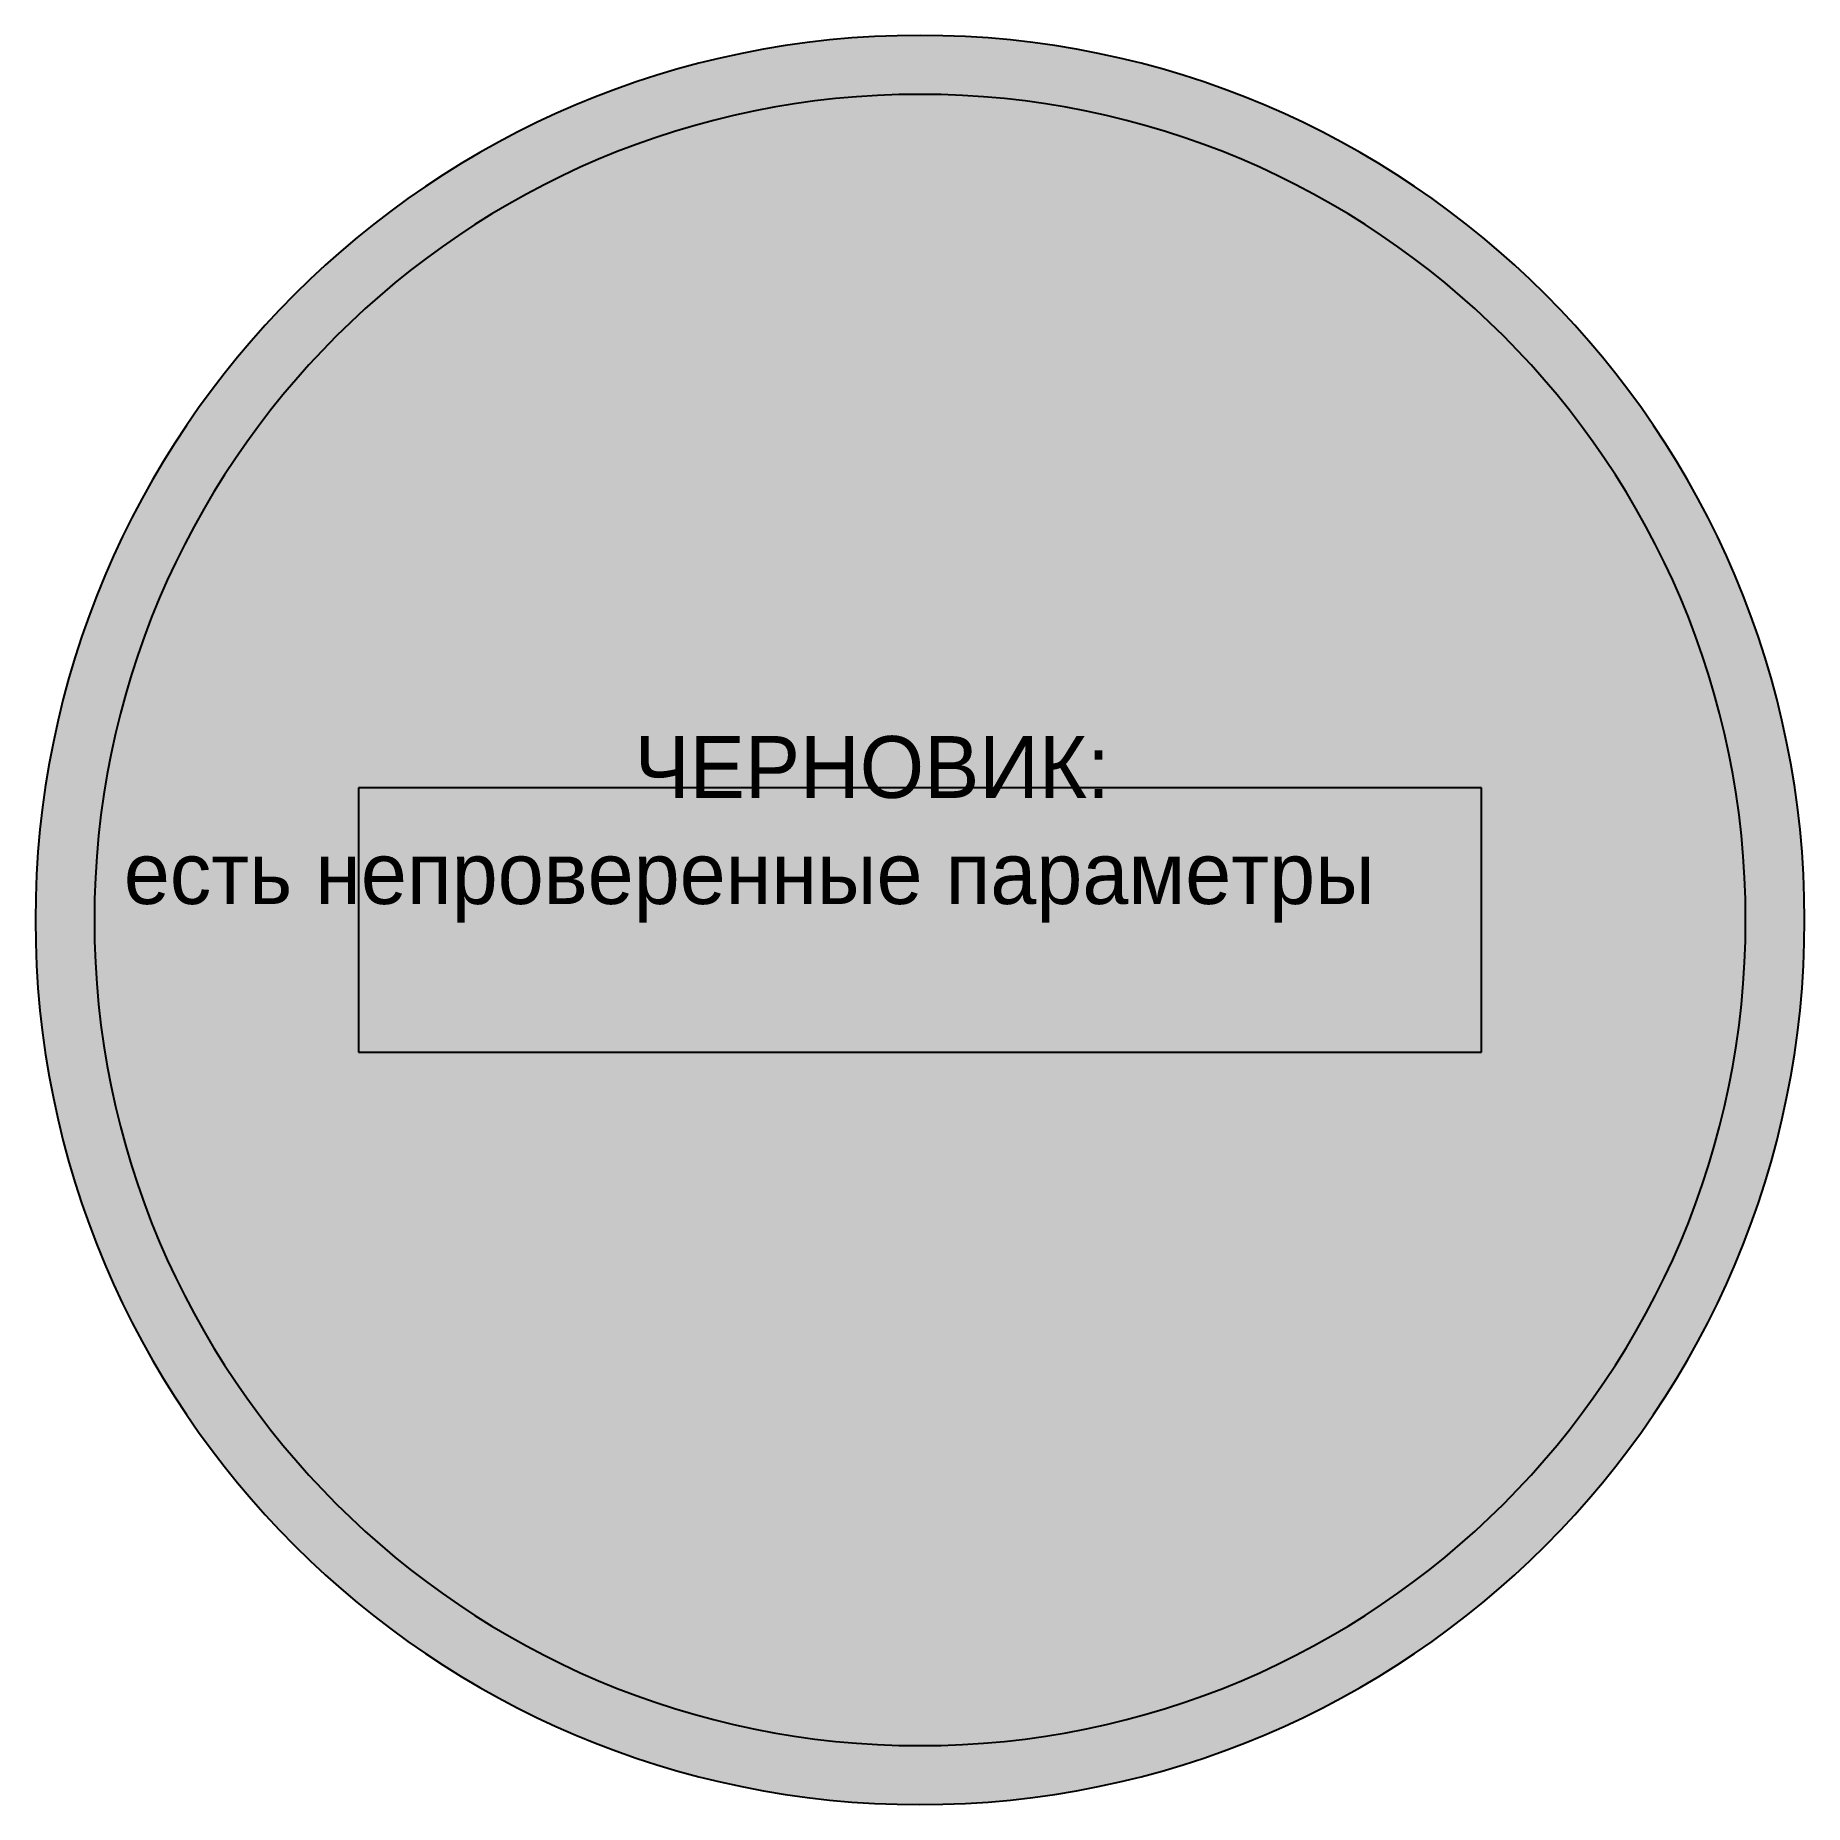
# Model space of a CAD drawing. Header units: millimetres. Extents: x -300 to 300, y -300 to 300.
import ezdxf

# ---------------------------------------------------------------- set-up
doc = ezdxf.new("R2010")
doc.units = ezdxf.units.MM
for name, color, linetype in [('SIGN.Composition', 8, 'CONTINUOUS'), ('SIGN.Field', 1, 'CONTINUOUS'), ('SIGN.Outline', 255, 'CONTINUOUS'), ('SIGN.Watermark', 1, 'CONTINUOUS')]:
    doc.layers.add(name, color=color, linetype=linetype)

msp = doc.modelspace()

# ---------------------------------------------------------------- linework, layer by layer
at = {"layer": 'SIGN.Composition'}
for p, q in [((190.4, 44.8), (-190.4, 44.8)), ((-190.4, 44.8), (-190.4, -44.8)), ((190.4, -44.8), (190.4, 44.8)), ((-190.4, -44.8), (190.4, -44.8))]:
    msp.add_line(p, q, dxfattribs=at)
for start, end in [(90, 180), (0, 90), (180, 270), (270, 0)]:
    msp.add_arc((0, 0), 280, start, end, dxfattribs=at)
for points in [[(-190.4, -44.8), (190.4, -44.8), (190.4, 44.8)], [(-190.4, -44.8), (190.4, 44.8), (-190.4, 44.8)]]:
    msp.add_solid(points, dxfattribs=at)
at = {"layer": 'SIGN.Field'}
for start, end in [(90, 180), (0, 90), (180, 270), (270, 0)]:
    msp.add_arc((0, 0), 280, start, end, dxfattribs=at)
for points in [[(280, 0), (-41.731835, 276.872631), (-62.305862, 272.979815)], [(280, 0), (-20.924426, 279.217063), (-41.731835, 276.872631)], [(280, 0), (0, 280), (-20.924426, 279.217063)], [(280, 0), (20.924426, 279.217063), (0, 280)], [(280, 0), (41.731835, 276.872631), (20.924426, 279.217063)], [(280, 0), (62.305862, 272.979815), (41.731835, 276.872631)], [(280, 0), (-62.305862, 272.979815), (-82.531449, 267.560386)], [(280, 0), (82.531449, 267.560386), (62.305862, 272.979815)], [(280, 0), (-82.531449, 267.560386), (-102.295487, 260.64465)], [(280, 0), (102.295487, 260.64465), (82.531449, 267.560386)], [(280, 0), (-102.295487, 260.64465), (-121.487447, 252.271283)], [(280, 0), (121.487447, 252.271283), (102.295487, 260.64465)], [(280, 0), (-121.487447, 252.271283), (-140, 242.487113)], [(280, 0), (140, 242.487113), (121.487447, 252.271283)], [(280, 0), (-140, 242.487113), (-157.729616, 231.346857)], [(280, 0), (157.729616, 231.346857), (140, 242.487113)], [(280, 0), (-157.729616, 231.346857), (-174.577145, 218.912815)], [(280, 0), (174.577145, 218.912815), (157.729616, 231.346857)], [(280, 0), (-174.577145, 218.912815), (-190.448367, 205.254524)], [(280, 0), (190.448367, 205.254524), (174.577145, 218.912815)], [(280, 0), (-190.448367, 205.254524), (-205.254524, 190.448367)], [(280, 0), (205.254524, 190.448367), (190.448367, 205.254524)], [(280, 0), (-205.254524, 190.448367), (-218.912815, 174.577145)], [(280, 0), (218.912815, 174.577145), (205.254524, 190.448367)], [(280, 0), (-218.912815, 174.577145), (-231.346857, 157.729616)], [(280, 0), (231.346857, 157.729616), (218.912815, 174.577145)], [(280, 0), (-231.346857, 157.729616), (-242.487113, 140)], [(280, 0), (242.487113, 140), (231.346857, 157.729616)], [(280, 0), (-242.487113, 140), (-252.271283, 121.487447)], [(280, 0), (252.271283, 121.487447), (242.487113, 140)], [(280, 0), (-252.271283, 121.487447), (-260.64465, 102.295487)], [(280, 0), (260.64465, 102.295487), (252.271283, 121.487447)], [(280, 0), (-260.64465, 102.295487), (-267.560386, 82.531449)], [(280, 0), (267.560386, 82.531449), (260.64465, 102.295487)], [(280, 0), (-267.560386, 82.531449), (-272.979815, 62.305862)], [(280, 0), (272.979815, 62.305862), (267.560386, 82.531449)], [(280, 0), (-272.979815, 62.305862), (-276.872631, 41.731835)], [(280, 0), (276.872631, 41.731835), (272.979815, 62.305862)], [(280, 0), (-276.872631, 41.731835), (-279.217063, 20.924426)], [(280, 0), (279.217063, 20.924426), (276.872631, 41.731835)], [(280, 0), (-279.217063, 20.924426), (-280, 0)], [(280, 0), (-280, 0), (-279.217063, -20.924426)], [(280, 0), (-279.217063, -20.924426), (-276.872631, -41.731835)], [(280, 0), (-276.872631, -41.731835), (-272.979815, -62.305862)], [(280, 0), (-272.979815, -62.305862), (-267.560386, -82.531449)], [(280, 0), (-267.560386, -82.531449), (-260.64465, -102.295487)], [(280, 0), (-260.64465, -102.295487), (-252.271283, -121.487447)], [(280, 0), (-252.271283, -121.487447), (-242.487113, -140)], [(280, 0), (-242.487113, -140), (-231.346857, -157.729616)], [(280, 0), (-231.346857, -157.729616), (-218.912815, -174.577145)], [(280, 0), (-218.912815, -174.577145), (-205.254524, -190.448367)], [(280, 0), (-205.254524, -190.448367), (-190.448367, -205.254524)], [(280, 0), (-190.448367, -205.254524), (-174.577145, -218.912815)], [(280, 0), (-174.577145, -218.912815), (-157.729616, -231.346857)], [(280, 0), (-157.729616, -231.346857), (-140, -242.487113)], [(280, 0), (-140, -242.487113), (-121.487447, -252.271283)], [(280, 0), (-121.487447, -252.271283), (-102.295487, -260.64465)], [(280, 0), (-102.295487, -260.64465), (-82.531449, -267.560386)], [(280, 0), (-82.531449, -267.560386), (-62.305862, -272.979815)], [(280, 0), (-62.305862, -272.979815), (-41.731835, -276.872631)], [(280, 0), (-41.731835, -276.872631), (-20.924426, -279.217063)], [(280, 0), (-20.924426, -279.217063), (0, -280)], [(280, 0), (0, -280), (20.924426, -279.217063)], [(280, 0), (20.924426, -279.217063), (41.731835, -276.872631)], [(280, 0), (41.731835, -276.872631), (62.305862, -272.979815)], [(280, 0), (62.305862, -272.979815), (82.531449, -267.560386)], [(280, 0), (82.531449, -267.560386), (102.295487, -260.64465)], [(280, 0), (102.295487, -260.64465), (121.487447, -252.271283)], [(280, 0), (121.487447, -252.271283), (140, -242.487113)], [(280, 0), (140, -242.487113), (157.729616, -231.346857)], [(280, 0), (157.729616, -231.346857), (174.577145, -218.912815)], [(280, 0), (174.577145, -218.912815), (190.448367, -205.254524)], [(280, 0), (190.448367, -205.254524), (205.254524, -190.448367)], [(280, 0), (205.254524, -190.448367), (218.912815, -174.577145)], [(280, 0), (218.912815, -174.577145), (231.346857, -157.729616)], [(280, 0), (231.346857, -157.729616), (242.487113, -140)], [(280, 0), (242.487113, -140), (252.271283, -121.487447)], [(280, 0), (252.271283, -121.487447), (260.64465, -102.295487)], [(280, 0), (260.64465, -102.295487), (267.560386, -82.531449)], [(280, 0), (267.560386, -82.531449), (272.979815, -62.305862)], [(280, 0), (272.979815, -62.305862), (276.872631, -41.731835)], [(280, 0), (276.872631, -41.731835), (279.217063, -20.924426)]]:
    msp.add_solid(points, dxfattribs=at)
at = {"layer": 'SIGN.Outline'}
for start, end in [(90, 180), (0, 90), (180, 270), (270, 0)]:
    msp.add_arc((0, 0), 300, start, end, dxfattribs=at)
for points in [[(300, 0), (0, 300), (-21.401755, 299.235634)], [(300, 0), (21.401755, 299.235634), (0, 300)], [(300, 0), (-42.694451, 296.946433), (-63.769587, 293.14406)], [(300, 0), (-21.401755, 299.235634), (-42.694451, 296.946433)], [(300, 0), (42.694451, 296.946433), (21.401755, 299.235634)], [(300, 0), (63.769587, 293.14406), (42.694451, 296.946433)], [(300, 0), (-63.769587, 293.14406), (-84.519767, 287.847892)], [(300, 0), (84.519767, 287.847892), (63.769587, 293.14406)], [(300, 0), (-84.519767, 287.847892), (-104.839254, 281.084917)], [(300, 0), (104.839254, 281.084917), (84.519767, 287.847892)], [(300, 0), (-104.839254, 281.084917), (-124.624504, 272.889599)], [(300, 0), (124.624504, 272.889599), (104.839254, 281.084917)], [(300, 0), (-124.624504, 272.889599), (-143.774696, 263.303697)], [(300, 0), (143.774696, 263.303697), (124.624504, 272.889599)], [(300, 0), (-143.774696, 263.303697), (-162.192245, 252.37606)], [(300, 0), (162.192245, 252.37606), (143.774696, 263.303697)], [(300, 0), (-162.192245, 252.37606), (-179.7833, 240.162372)], [(300, 0), (179.7833, 240.162372), (162.192245, 252.37606)], [(300, 0), (-179.7833, 240.162372), (-196.45822, 226.724872)], [(300, 0), (196.45822, 226.724872), (179.7833, 240.162372)], [(300, 0), (-196.45822, 226.724872), (-212.132034, 212.132034)], [(300, 0), (212.132034, 212.132034), (196.45822, 226.724872)], [(300, 0), (-212.132034, 212.132034), (-226.724872, 196.45822)], [(300, 0), (226.724872, 196.45822), (212.132034, 212.132034)], [(300, 0), (-226.724872, 196.45822), (-240.162372, 179.7833)], [(300, 0), (240.162372, 179.7833), (226.724872, 196.45822)], [(300, 0), (-240.162372, 179.7833), (-252.37606, 162.192245)], [(300, 0), (252.37606, 162.192245), (240.162372, 179.7833)], [(300, 0), (-252.37606, 162.192245), (-263.303697, 143.774696)], [(300, 0), (263.303697, 143.774696), (252.37606, 162.192245)], [(300, 0), (-263.303697, 143.774696), (-272.889599, 124.624504)], [(300, 0), (272.889599, 124.624504), (263.303697, 143.774696)], [(300, 0), (-272.889599, 124.624504), (-281.084917, 104.839254)], [(300, 0), (281.084917, 104.839254), (272.889599, 124.624504)], [(300, 0), (-281.084917, 104.839254), (-287.847892, 84.519767)], [(300, 0), (287.847892, 84.519767), (281.084917, 104.839254)], [(300, 0), (-287.847892, 84.519767), (-293.14406, 63.769587)], [(300, 0), (293.14406, 63.769587), (287.847892, 84.519767)], [(300, 0), (-293.14406, 63.769587), (-296.946433, 42.694451)], [(300, 0), (296.946433, 42.694451), (293.14406, 63.769587)], [(300, 0), (-296.946433, 42.694451), (-299.235634, 21.401755)], [(300, 0), (299.235634, 21.401755), (296.946433, 42.694451)], [(300, 0), (-299.235634, 21.401755), (-300, 0)], [(300, 0), (-300, 0), (-299.235634, -21.401755)], [(300, 0), (-299.235634, -21.401755), (-296.946433, -42.694451)], [(300, 0), (-296.946433, -42.694451), (-293.14406, -63.769587)], [(300, 0), (-293.14406, -63.769587), (-287.847892, -84.519767)], [(300, 0), (-287.847892, -84.519767), (-281.084917, -104.839254)], [(300, 0), (-281.084917, -104.839254), (-272.889599, -124.624504)], [(300, 0), (-272.889599, -124.624504), (-263.303697, -143.774696)], [(300, 0), (-263.303697, -143.774696), (-252.37606, -162.192245)], [(300, 0), (-252.37606, -162.192245), (-240.162372, -179.7833)], [(300, 0), (-240.162372, -179.7833), (-226.724872, -196.45822)], [(300, 0), (-226.724872, -196.45822), (-212.132034, -212.132034)], [(300, 0), (-212.132034, -212.132034), (-196.45822, -226.724872)], [(300, 0), (-196.45822, -226.724872), (-179.7833, -240.162372)], [(300, 0), (-179.7833, -240.162372), (-162.192245, -252.37606)], [(300, 0), (-162.192245, -252.37606), (-143.774696, -263.303697)], [(300, 0), (-143.774696, -263.303697), (-124.624504, -272.889599)], [(300, 0), (-124.624504, -272.889599), (-104.839254, -281.084917)], [(300, 0), (-104.839254, -281.084917), (-84.519767, -287.847892)], [(300, 0), (-84.519767, -287.847892), (-63.769587, -293.14406)], [(300, 0), (-63.769587, -293.14406), (-42.694451, -296.946433)], [(300, 0), (-42.694451, -296.946433), (-21.401755, -299.235634)], [(300, 0), (-21.401755, -299.235634), (0, -300)], [(300, 0), (0, -300), (21.401755, -299.235634)], [(300, 0), (21.401755, -299.235634), (42.694451, -296.946433)], [(300, 0), (42.694451, -296.946433), (63.769587, -293.14406)], [(300, 0), (63.769587, -293.14406), (84.519767, -287.847892)], [(300, 0), (84.519767, -287.847892), (104.839254, -281.084917)], [(300, 0), (104.839254, -281.084917), (124.624504, -272.889599)], [(300, 0), (124.624504, -272.889599), (143.774696, -263.303697)], [(300, 0), (143.774696, -263.303697), (162.192245, -252.37606)], [(300, 0), (162.192245, -252.37606), (179.7833, -240.162372)], [(300, 0), (179.7833, -240.162372), (196.45822, -226.724872)], [(300, 0), (196.45822, -226.724872), (212.132034, -212.132034)], [(300, 0), (212.132034, -212.132034), (226.724872, -196.45822)], [(300, 0), (226.724872, -196.45822), (240.162372, -179.7833)], [(300, 0), (240.162372, -179.7833), (252.37606, -162.192245)], [(300, 0), (252.37606, -162.192245), (263.303697, -143.774696)], [(300, 0), (263.303697, -143.774696), (272.889599, -124.624504)], [(300, 0), (272.889599, -124.624504), (281.084917, -104.839254)], [(300, 0), (281.084917, -104.839254), (287.847892, -84.519767)], [(300, 0), (287.847892, -84.519767), (293.14406, -63.769587)], [(300, 0), (293.14406, -63.769587), (296.946433, -42.694451)], [(300, 0), (296.946433, -42.694451), (299.235634, -21.401755)]]:
    msp.add_solid(points, dxfattribs=at)

# ---------------------------------------------------------------- texts
at = {"layer": 'SIGN.Watermark'}
for s, p in [('ЧЕРНОВИК:', (-96.809911, 41.39702)), ('есть непроверенные параметры', (-270, 5.421579))]:
    msp.add_text(s, height=20.980877, dxfattribs=at).set_placement(p)

doc.saveas('drawing.dxf')
